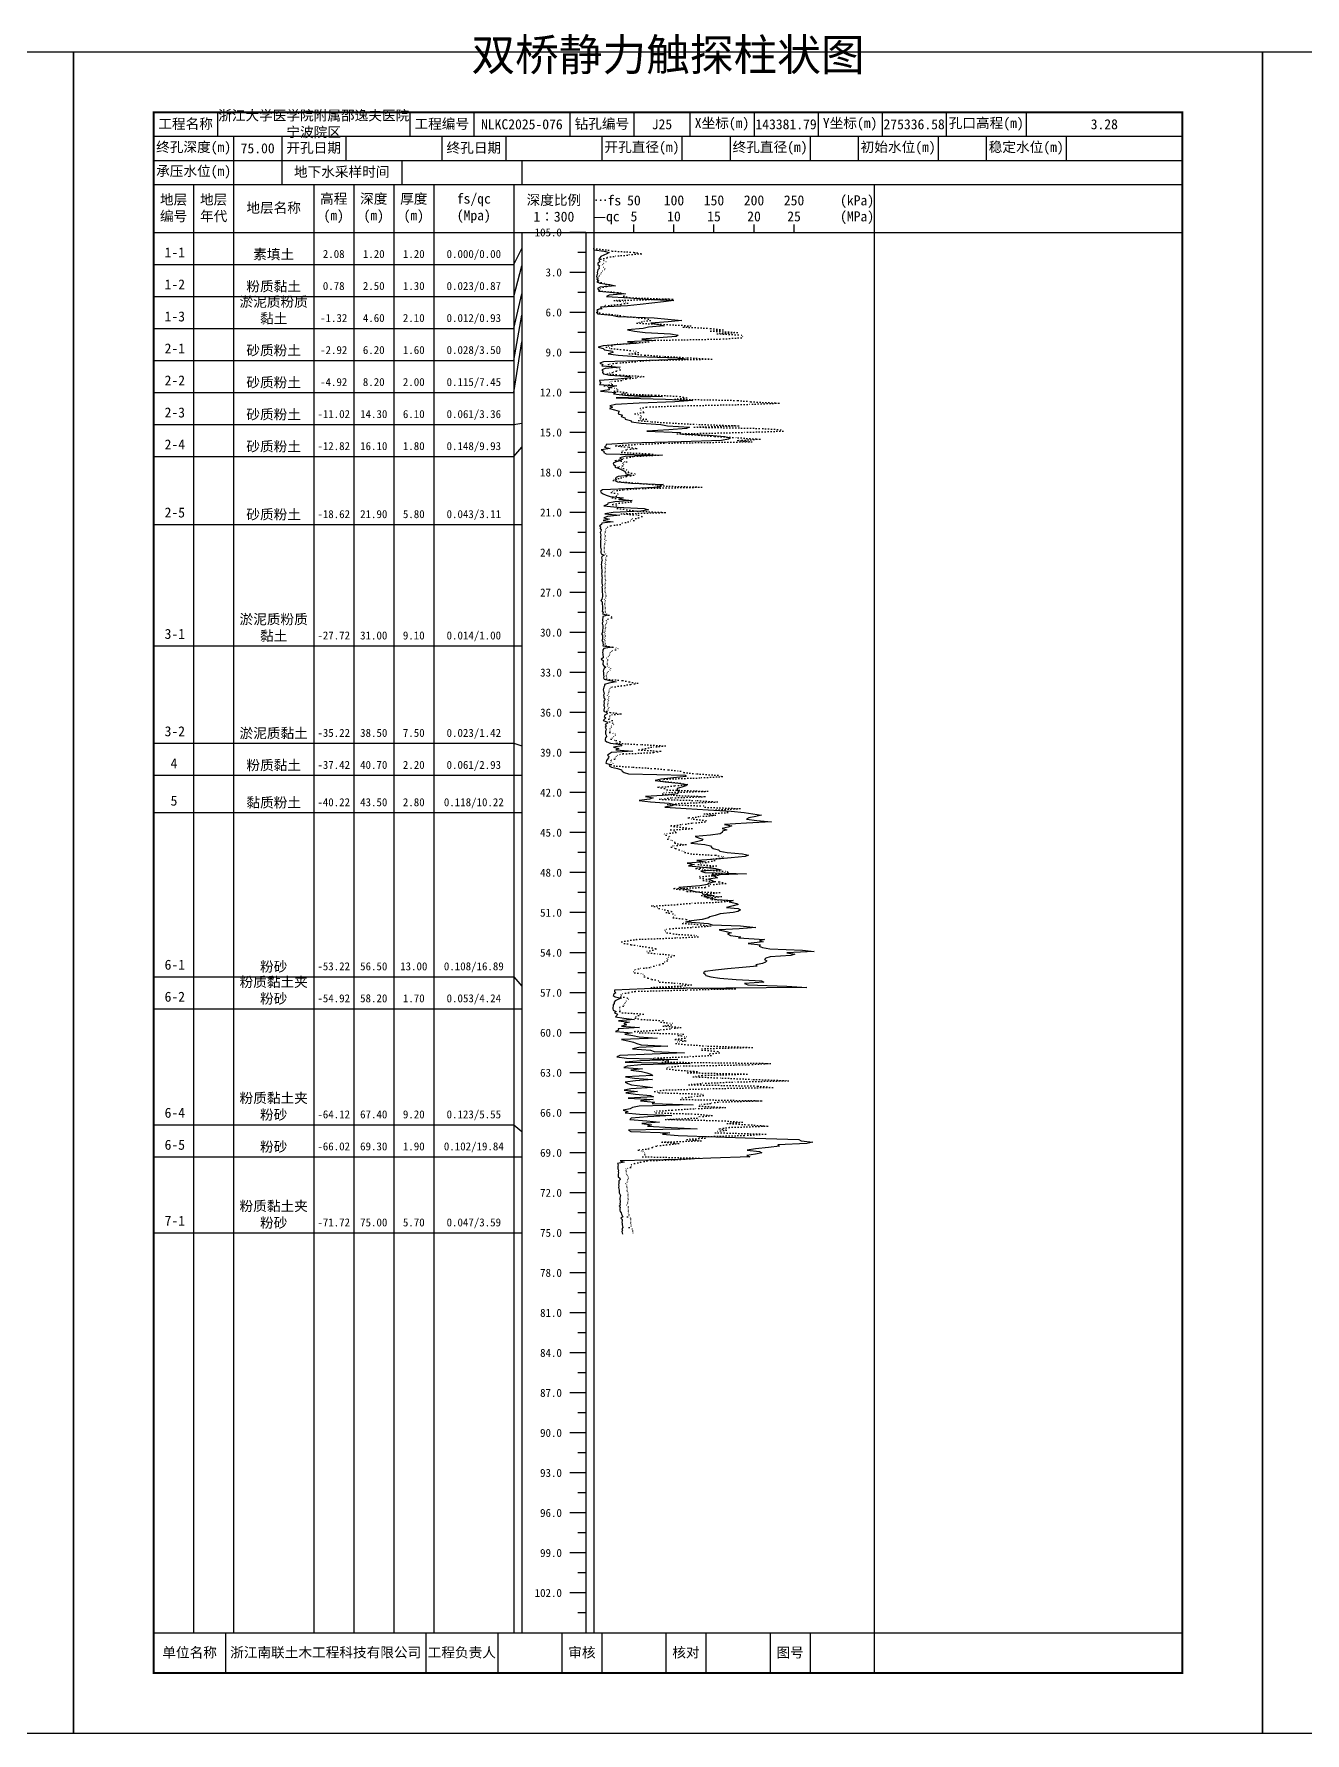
# Model space of a CAD drawing. Extents: x 297 to 65340, y 0 to 425.
# Drawn here: x 7415.1 to 7732.6, y 0 to 424.6 of the extents above; entities that cross this region are included whole.
import ezdxf
from ezdxf.enums import TextEntityAlignment as Align

# ---------------------------------------------------------------- set-up
doc = ezdxf.new("R2010")
doc.units = 0
doc.linetypes.add('DOT', pattern=[6.35, 0, -6.35])
doc.layers.add('FRAME', color=7, linetype='CONTINUOUS')
doc.layers.add('STRATUM', color=7, linetype='CONTINUOUS')
doc.styles.add('ST', font='')
doc.styles.get('ST').set_extended_font_data('SimSun')

msp = doc.modelspace()

# ---------------------------------------------------------------- linework, layer by layer
at = {"layer": 'FRAME', "color": 245, "linetype": 'Continuous'}
for points in [[(7128, 0), (7425, 0), (7425, 420), (7128, 420)], [(7425, 0), (7722, 0), (7722, 420), (7425, 420)], [(7722, 0), (8019, 0), (8019, 420), (7722, 420)]]:
    msp.add_lwpolyline(points, close=True, dxfattribs=at)
at = {"layer": 'FRAME', "linetype": 'Continuous', "const_width": 0.5}
msp.add_lwpolyline([(7445, 15), (7702, 15), (7702, 405), (7445, 405)], close=True, dxfattribs=at)
at = {"layer": 'FRAME', "color": 0, "linetype": 'Continuous'}
for points in [[(7461, 405), (7461, 399)], [(7509, 405), (7509, 399)], [(7525, 405), (7525, 399)], [(7549, 405), (7549, 399)], [(7565, 405), (7565, 399)], [(7579, 405), (7579, 399)], [(7595, 405), (7595, 399)], [(7611, 405), (7611, 399)], [(7627, 405), (7627, 399)], [(7643, 405), (7643, 399)], [(7663, 405), (7663, 399)], [(7702, 405), (7702, 399)], [(7445, 399), (7702, 399)], [(7465, 399), (7465, 393)], [(7477, 399), (7477, 393)], [(7493, 399), (7493, 393)], [(7517, 399), (7517, 393)], [(7533, 399), (7533, 393)], [(7557, 399), (7557, 393)], [(7577, 399), (7577, 393)], [(7589, 399), (7589, 393)], [(7609, 399), (7609, 393)], [(7621, 399), (7621, 393)], [(7641, 399), (7641, 393)], [(7653, 399), (7653, 393)], [(7673, 399), (7673, 393)], [(7702, 399), (7702, 393)], [(7445, 393), (7702, 393)], [(7465, 393), (7465, 387)], [(7477, 393), (7477, 387)], [(7507, 393), (7507, 387)], [(7537, 393), (7537, 387)], [(7445, 387), (7702, 387)], [(7455, 387), (7455, 25)], [(7465, 387), (7465, 25)], [(7485, 387), (7485, 25)], [(7495, 387), (7495, 25)], [(7505, 387), (7505, 25)], [(7515, 387), (7515, 25)], [(7535, 387), (7535, 25)], [(7555, 387), (7555, 25)], [(7625, 387), (7625, 25)], [(7445, 375), (7702, 375)], [(7537, 375), (7537, 25)], [(7553, 375), (7553, 25)], [(7565, 375), (7565, 377)], [(7575, 375), (7575, 377)], [(7585, 375), (7585, 377)], [(7595, 375), (7595, 377)], [(7605, 375), (7605, 377)], [(7445, 25), (7702, 25)], [(7463, 25), (7463, 15)], [(7513, 25), (7513, 15)], [(7531, 25), (7531, 15)], [(7547, 25), (7547, 15)], [(7557, 25), (7557, 15)], [(7573, 25), (7573, 15)], [(7583, 25), (7583, 15)], [(7599, 25), (7599, 15)], [(7609, 25), (7609, 15)], [(7625, 25), (7625, 15)]]:
    msp.add_lwpolyline(points, dxfattribs=at)
at = {"layer": 'STRATUM', "linetype": 'Continuous'}
for points in [[(7553, 375), (7549, 375)], [(7555, 374.33), (7555, 374), (7555, 373.67), (7555, 373.33), (7555, 373), (7555, 372.67), (7555, 372.33), (7555, 372), (7555, 371.67), (7555, 371.33), (7555, 371), (7555, 370.67), (7557.6, 370.33), (7558.84, 370), (7558.24, 369.67), (7557.46, 369.33), (7556.72, 369), (7556.46, 368.67), (7556.2, 368.33), (7556.3, 368), (7556.46, 367.67), (7556.02, 367.33), (7555.98, 367), (7556.4, 366.67), (7556.22, 366.33), (7556.3, 366), (7556, 365.67), (7555.9, 365.33), (7555.78, 365), (7555.88, 364.67), (7555.74, 364.33), (7555.68, 364), (7555.78, 363.67), (7555.72, 363.33), (7556, 363), (7555.72, 362.67), (7556.44, 362.33), (7558.96, 362), (7560.38, 361.67), (7556.56, 361.33), (7555.86, 361), (7556.12, 360.67), (7556.4, 360.33), (7559.78, 360), (7562.92, 359.67), (7558.8, 359.33), (7558.18, 359), (7563.86, 358.67), (7568.2, 358.33), (7574.94, 358), (7572.4, 357.67), (7569.46, 357.33), (7566.54, 357), (7563.38, 356.67), (7556.64, 356.33), (7556.86, 356), (7555.72, 355.67), (7555.86, 355.33), (7555.78, 355), (7555.86, 354.67), (7559.38, 354.33), (7560.98, 354), (7570.02, 353.67), (7573.5, 353.33), (7576.98, 353), (7573.56, 352.67), (7569.2, 352.33), (7571.22, 352), (7572.52, 351.67), (7568.64, 351.33), (7567.34, 351), (7563.4, 350.67), (7565.18, 350.33), (7567.82, 350), (7574.1, 349.67), (7576.08, 349.33), (7575.58, 349), (7571.24, 348.67), (7567, 348.33), (7570.28, 348), (7563.4, 347.67), (7566.18, 347.33), (7561.36, 347), (7557.34, 346.67), (7556.06, 346.33), (7557.32, 346), (7557.66, 345.67), (7559.64, 345.33), (7559.7, 345), (7558.56, 344.67), (7561.1, 344.33), (7565.76, 344), (7575.92, 343.67), (7578.32, 343.33), (7568.8, 343), (7557.4, 342.67), (7556.44, 342.33), (7557.2, 342), (7556.96, 341.67), (7561.52, 341.33), (7557.82, 341), (7556.94, 340.67), (7557.22, 340.33), (7557.12, 340), (7557.36, 339.67), (7558.98, 339.33), (7564.02, 339), (7564.26, 338.67), (7560.98, 338.33), (7556.38, 338), (7556.44, 337.67), (7556.74, 337.33), (7556.4, 337), (7560.74, 336.67), (7559.24, 336.33), (7558.72, 336), (7558.78, 335.67), (7556.68, 335.33), (7560.48, 335), (7559.86, 334.67), (7562.76, 334.33), (7572.14, 334), (7560.56, 333.67), (7572.88, 333.33), (7579.74, 333), (7575.24, 332.67), (7566.32, 332.33), (7560.42, 332), (7558.94, 331.67), (7559.68, 331.33), (7558.88, 331), (7560.16, 330.67), (7561.28, 330.33), (7561.12, 330), (7561.08, 329.67), (7562.18, 329.33), (7561.84, 329), (7562.7, 328.67), (7562.82, 328.33), (7564.14, 328), (7564.36, 327.67), (7566.82, 327.33), (7571.76, 327), (7573.42, 326.67), (7578.88, 326.33), (7578.14, 326), (7573.68, 325.67), (7568.22, 325.33), (7576.6, 325), (7576.5, 324.67), (7583.82, 324.33), (7587.7, 324), (7589.16, 323.67), (7588.62, 323.33), (7586.86, 323), (7576.78, 322.67), (7563.64, 322.33), (7558.1, 322), (7557.98, 321.67), (7557.66, 321.33), (7559.04, 321), (7556.84, 320.67), (7557.48, 320.33), (7557.52, 320), (7558.08, 319.67), (7572.1, 319.33), (7562.82, 319), (7561.46, 318.67), (7561.9, 318.33), (7561.76, 318), (7560.52, 317.67), (7559.84, 317.33), (7559.88, 317), (7560.42, 316.67), (7560.24, 316.33), (7561.32, 316), (7562, 315.67), (7562.64, 315.33), (7562.88, 315), (7562.98, 314.67), (7564.38, 314.33), (7561.02, 314), (7560.42, 313.67), (7560.58, 313.33), (7560.3, 313), (7560.88, 312.67), (7564.42, 312.33), (7572.3, 312), (7571.4, 311.67), (7571.62, 311.33), (7565.06, 311), (7557.16, 310.67), (7556.68, 310.33), (7556.84, 310), (7557.28, 309.67), (7558.06, 309.33), (7559.04, 309), (7562.32, 308.67), (7561.34, 308.33), (7564.54, 308), (7560.24, 307.67), (7558.52, 307.33), (7558.36, 307), (7557.46, 306.67), (7560.8, 306.33), (7567.56, 306), (7568.66, 305.67), (7566.7, 305.33), (7559.78, 305), (7557.74, 304.67), (7561.48, 304.33), (7558.38, 304), (7557.52, 303.67), (7558.9, 303.33), (7557.34, 303), (7559.78, 302.67), (7556.94, 302.33), (7556.86, 302), (7556.42, 301.67), (7556.62, 301.33), (7556.54, 301), (7556.84, 300.67), (7556.7, 300.33), (7556.56, 300), (7556.62, 299.67), (7556.74, 299.33), (7556.62, 299), (7556.62, 298.67), (7556.74, 298.33), (7556.66, 298), (7556.66, 297.67), (7556.62, 297.33), (7556.62, 297), (7556.66, 296.67), (7556.68, 296.33), (7556.7, 296), (7556.82, 295.67), (7556.76, 295.33), (7556.74, 295), (7556.8, 294.67), (7557.6, 294.33), (7556.96, 294), (7556.86, 293.67), (7556.96, 293.33), (7557.04, 293), (7556.9, 292.67), (7556.88, 292.33), (7556.82, 292), (7556.9, 291.67), (7556.88, 291.33), (7556.9, 291), (7556.96, 290.67), (7557, 290.33), (7557, 290), (7556.92, 289.67), (7556.96, 289.33), (7556.98, 289), (7557.08, 288.67), (7557, 288.33), (7557.02, 288), (7556.98, 287.67), (7557, 287.33), (7557.06, 287), (7557.12, 286.67), (7557, 286.33), (7557.06, 286), (7557.06, 285.67), (7557.1, 285.33), (7557.1, 285), (7557.16, 284.67), (7557.12, 284.33), (7557.12, 284), (7557.08, 283.67), (7557, 283.33), (7556.76, 283), (7557.04, 282.67), (7557.08, 282.33), (7557.1, 282), (7557.18, 281.67), (7557.12, 281.33), (7557.18, 281), (7557.18, 280.67), (7557.1, 280.33), (7557.32, 280), (7557.12, 279.67), (7558.38, 279.33), (7557.24, 279), (7557.26, 278.67), (7557.18, 278.33), (7557.12, 278), (7557.26, 277.67), (7557.08, 277.33), (7557.16, 277), (7557.22, 276.67), (7557.22, 276.33), (7557.24, 276), (7557.18, 275.67), (7557.16, 275.33), (7557.18, 275), (7556.92, 274.67), (7557.16, 274.33), (7557.14, 274), (7557.16, 273.67), (7557.18, 273.33), (7556.98, 273), (7557.22, 272.67), (7557.26, 272.33), (7557.34, 272), (7557.26, 271.67), (7559.56, 271.33), (7557.46, 271), (7557.22, 270.67), (7557.2, 270.33), (7557.16, 270), (7557.2, 269.67), (7557.24, 269.33), (7557.32, 269), (7557.28, 268.67), (7556.84, 268.33), (7557.3, 268), (7557.32, 267.67), (7557.26, 267.33), (7557.26, 267), (7557.5, 266.67), (7558, 266.33), (7557.6, 266), (7557.4, 265.67), (7557.34, 265.33), (7557.36, 265), (7557.36, 264.67), (7557.4, 264.33), (7557.46, 264), (7557.4, 263.67), (7557.58, 263.33), (7559, 263), (7560.54, 262.67), (7558.76, 262.33), (7557.68, 262), (7557.62, 261.67), (7557.52, 261.33), (7557.38, 261), (7557.34, 260.67), (7557.4, 260.33), (7557.52, 260), (7557.54, 259.67), (7557.38, 259.33), (7557.44, 259), (7557.44, 258.67), (7557.78, 258.33), (7557.56, 258), (7557.46, 257.67), (7557.58, 257.33), (7557.46, 257), (7557.5, 256.67), (7557.62, 256.33), (7557.56, 256), (7557.46, 255.67), (7557.52, 255.33), (7558.22, 255), (7558.3, 254.67), (7557.72, 254.33), (7557.56, 254), (7557.96, 253.67), (7557.64, 253.33), (7557.34, 253), (7558.24, 252.67), (7558.36, 252.33), (7557.8, 252), (7558.06, 251.67), (7557.78, 251.33), (7557.96, 251), (7558.04, 250.67), (7557.9, 250.33), (7557.88, 250), (7557.88, 249.67), (7558.08, 249.33), (7558.16, 249), (7557.88, 248.67), (7557.84, 248.33), (7557.84, 248), (7558.2, 247.67), (7559.12, 247.33), (7561.74, 247), (7562, 246.67), (7559.92, 246.33), (7561.22, 246), (7560.48, 245.67), (7564.7, 245.33), (7559.42, 245), (7558.86, 244.67), (7558.36, 244.33), (7558.7, 244), (7558.62, 243.67), (7558.36, 243.33), (7558.16, 243), (7558.04, 242.67), (7558.02, 242.33), (7559.04, 242), (7558.78, 241.67), (7559.38, 241.33), (7560.92, 241), (7561.88, 240.67), (7562.02, 240.33), (7562.58, 240), (7563.6, 239.67), (7577.8, 239.33), (7578.02, 239), (7574.92, 238.67), (7571.8, 238.33), (7570.28, 238), (7572.76, 237.67), (7576.12, 237.33), (7578.42, 237), (7577.94, 236.67), (7576.94, 236.33), (7575.84, 236), (7575.78, 235.67), (7576.22, 235.33), (7576.1, 235), (7575.84, 234.67), (7573.54, 234.33), (7567.88, 234), (7569.78, 233.67), (7568.88, 233.33), (7566.3, 233), (7569.12, 232.67), (7573.78, 232.33), (7575.28, 232), (7574.44, 231.67), (7572.68, 231.33), (7578.04, 231), (7583.52, 230.67), (7589.28, 230.33), (7592.54, 230), (7594.66, 229.67), (7596.88, 229.33), (7595.42, 229), (7593.72, 228.67), (7593.1, 228.33), (7595.7, 228), (7599.36, 227.67), (7593.1, 227.33), (7587.66, 227), (7589.44, 226.67), (7588.56, 226.33), (7587.08, 226), (7588.18, 225.67), (7587.16, 225.33), (7587.04, 225), (7586.52, 224.67), (7584.1, 224.33), (7580.28, 224), (7581.14, 223.67), (7582.18, 223.33), (7581.96, 223), (7580.66, 222.67), (7579.24, 222.33), (7582.7, 222), (7584.16, 221.67), (7584.4, 221.33), (7584.8, 221), (7586.16, 220.67), (7586.48, 220.33), (7588.3, 220), (7592.16, 219.67), (7593.6, 219.33), (7592.82, 219), (7589.26, 218.67), (7585.7, 218.33), (7580.68, 218), (7582.9, 217.67), (7578.26, 217.33), (7580.12, 217), (7578.66, 216.67), (7582.32, 216.33), (7585.42, 216), (7586.82, 215.67), (7581.7, 215.33), (7582.72, 215), (7593.16, 214.67), (7584.4, 214.33), (7585.34, 214), (7585.88, 213.67), (7583.62, 213.33), (7584.52, 213), (7585.1, 212.67), (7583.52, 212.33), (7583.36, 212), (7581.48, 211.67), (7576.2, 211.33), (7576.9, 211), (7578.74, 210.67), (7580.28, 210.33), (7582, 210), (7582.16, 209.67), (7585.08, 209.33), (7582.46, 209), (7584.02, 208.67), (7585.72, 208.33), (7589.78, 208), (7588.78, 207.67), (7590.72, 207.33), (7591.06, 207), (7589.82, 206.67), (7588.12, 206.33), (7591.02, 206), (7591.64, 205.67), (7590.94, 205.33), (7589.82, 205), (7586.52, 204.67), (7585.28, 204.33), (7583.92, 204), (7583.62, 203.67), (7582.06, 203.33), (7579.42, 203), (7578.26, 202.67), (7583.54, 202.33), (7584.58, 202), (7591.6, 201.67), (7595.46, 201.33), (7591.32, 201), (7586.26, 200.67), (7588.02, 200.33), (7589.3, 200), (7588.38, 199.67), (7589.12, 199.33), (7591.58, 199), (7591.08, 198.67), (7597.58, 198.33), (7596.34, 198), (7597.3, 197.67), (7593.52, 197.33), (7596.58, 197), (7596.32, 196.67), (7597.1, 196.33), (7598.94, 196), (7607.1, 195.67), (7610, 195.33), (7603.18, 195), (7605.18, 194.67), (7604.18, 194.33), (7599.06, 194), (7597.94, 193.67), (7597.58, 193.33), (7598.24, 193), (7597.88, 192.67), (7597.12, 192.33), (7595.42, 192), (7595.8, 191.67), (7592.1, 191.33), (7588.38, 191), (7585.36, 190.67), (7582.82, 190.33), (7582.34, 190), (7582.8, 189.67), (7582.96, 189.33), (7584.24, 189), (7586.48, 188.67), (7590.54, 188.33), (7596.86, 188), (7597.46, 187.67), (7592.6, 187.33), (7593.46, 187), (7603.22, 186.67), (7608.18, 186.33), (7567.6, 186), (7560.18, 185.67), (7560.16, 185.33), (7560.48, 185), (7560, 184.67), (7559.84, 184.33), (7560.32, 184), (7561.82, 183.67), (7560.96, 183.33), (7560.3, 183), (7560.06, 182.67), (7560.02, 182.33), (7559.82, 182), (7559.82, 181.67), (7559.76, 181.33), (7559.72, 181), (7559.8, 180.67), (7560.56, 180.33), (7560.18, 180), (7560.88, 179.67), (7560.76, 179.33), (7560.36, 179), (7562.44, 178.67), (7565.14, 178.33), (7561.14, 178), (7563.9, 177.67), (7562.44, 177.33), (7563.14, 177), (7561.9, 176.67), (7566.42, 176.33), (7561.02, 176), (7561.16, 175.67), (7560.4, 175.33), (7564.54, 175), (7562.76, 174.67), (7564.76, 174.33), (7566.34, 174), (7570.82, 173.67), (7561.86, 173.33), (7563.5, 173), (7564.86, 172.67), (7565.76, 172.33), (7566.84, 172), (7573.48, 171.67), (7566.22, 171.33), (7564.6, 171), (7569.12, 170.67), (7570.08, 170.33), (7577.62, 170), (7569.54, 169.67), (7561.46, 169.33), (7560.7, 169), (7563.12, 168.67), (7576, 168.33), (7566.64, 168), (7562.82, 167.67), (7579.02, 167.33), (7566.7, 167), (7563.32, 166.67), (7562.5, 166.33), (7567.1, 166), (7564.26, 165.67), (7566.9, 165.33), (7568.2, 165), (7569.18, 164.67), (7569.7, 164.33), (7562.9, 164), (7565.14, 163.67), (7569.64, 163.33), (7565.4, 163), (7562.8, 162.67), (7563.5, 162.33), (7564.36, 162), (7567.22, 161.67), (7569.62, 161.33), (7564.22, 161), (7562.56, 160.67), (7565.86, 160.33), (7562.98, 160), (7565.4, 159.67), (7569.12, 159.33), (7569.88, 159), (7563.58, 158.67), (7569.8, 158.33), (7566.62, 158), (7570.12, 157.67), (7569.54, 157.33), (7579.8, 157), (7566.34, 156.67), (7564.68, 156.33), (7564.06, 156), (7562.3, 155.67), (7563.48, 155.33), (7562.78, 155), (7566.4, 154.67), (7574.5, 154.33), (7568.48, 154), (7564.28, 153.67), (7563.98, 153.33), (7568.26, 153), (7571.36, 152.67), (7566.94, 152.33), (7569.36, 152), (7568.36, 151.67), (7574.3, 151.33), (7580.78, 151), (7563.66, 150.67), (7564.22, 150.33), (7573.96, 150), (7572.1, 149.67), (7576.06, 149.33), (7585.44, 149), (7595.18, 148.67), (7606.18, 148.33), (7606.74, 148), (7609.7, 147.67), (7608.2, 147.33), (7600.98, 147), (7601.36, 146.67), (7598.62, 146.33), (7595.34, 146), (7593.32, 145.67), (7596.38, 145.33), (7596.96, 145), (7595.38, 144.67), (7593.24, 144.33), (7593.96, 144), (7584.22, 143.67), (7576.06, 143.33), (7561.56, 143), (7562.52, 142.67), (7560.86, 142.33), (7561.1, 142), (7560.96, 141.67), (7560.96, 141.33), (7560.94, 141), (7561.14, 140.67), (7561.02, 140.33), (7561.18, 140), (7561.1, 139.67), (7561.06, 139.33), (7561.06, 139), (7561.46, 138.67), (7561.58, 138.33), (7561.22, 138), (7561.22, 137.67), (7561.24, 137.33), (7561.12, 137), (7561.24, 136.67), (7561.18, 136.33), (7561.24, 136), (7561.3, 135.67), (7561.28, 135.33), (7561.34, 135), (7561.5, 134.67), (7561.62, 134.33), (7561.52, 134), (7561.48, 133.67), (7561.46, 133.33), (7561.56, 133), (7561.58, 132.67), (7561.46, 132.33), (7561.56, 132), (7561.28, 131.67), (7561.54, 131.33), (7561.48, 131), (7561.5, 130.67), (7561.58, 130.33), (7561.8, 130), (7561.88, 129.67), (7562.06, 129.33), (7562.22, 129), (7561.74, 128.67), (7562.08, 128.33), (7562.02, 128), (7561.94, 127.67), (7562.04, 127.33), (7562.04, 127), (7562.14, 126.67), (7562.26, 126.33), (7561.94, 126), (7562.12, 125.67), (7561.98, 125.33), (7562.02, 125), (7562.18, 124.67)], [(7535, 367), (7537, 371)], [(7553, 370), (7551, 370)], [(7445, 367), (7455, 367)], [(7455, 367), (7465, 367)], [(7465, 367), (7485, 367)], [(7485, 367), (7495, 367)], [(7495, 367), (7505, 367)], [(7505, 367), (7515, 367)], [(7515, 367), (7535, 367)], [(7535, 359), (7537, 366.67)], [(7553, 365), (7549, 365)], [(7445, 359), (7455, 359)], [(7455, 359), (7465, 359)], [(7465, 359), (7485, 359)], [(7485, 359), (7495, 359)], [(7495, 359), (7505, 359)], [(7505, 359), (7515, 359)], [(7515, 359), (7535, 359)], [(7535, 351), (7537, 359.67)], [(7553, 360), (7551, 360)], [(7535, 343), (7537, 354.33)], [(7553, 355), (7549, 355)], [(7445, 351), (7455, 351)], [(7455, 351), (7465, 351)], [(7465, 351), (7485, 351)], [(7485, 351), (7495, 351)], [(7495, 351), (7505, 351)], [(7505, 351), (7515, 351)], [(7515, 351), (7535, 351)], [(7553, 350), (7551, 350)], [(7535, 335), (7537, 347.67)], [(7553, 345), (7549, 345)], [(7445, 343), (7455, 343)], [(7455, 343), (7465, 343)], [(7465, 343), (7485, 343)], [(7485, 343), (7495, 343)], [(7495, 343), (7505, 343)], [(7505, 343), (7515, 343)], [(7515, 343), (7535, 343)], [(7553, 340), (7551, 340)], [(7445, 335), (7455, 335)], [(7455, 335), (7465, 335)], [(7465, 335), (7485, 335)], [(7485, 335), (7495, 335)], [(7495, 335), (7505, 335)], [(7505, 335), (7515, 335)], [(7515, 335), (7535, 335)], [(7553, 335), (7549, 335)], [(7445, 327), (7455, 327)], [(7455, 327), (7465, 327)], [(7465, 327), (7485, 327)], [(7485, 327), (7495, 327)], [(7495, 327), (7505, 327)], [(7505, 327), (7515, 327)], [(7515, 327), (7535, 327)], [(7535, 327), (7537, 327.33)], [(7553, 330), (7551, 330)], [(7553, 325), (7549, 325)], [(7445, 319), (7455, 319)], [(7455, 319), (7465, 319)], [(7465, 319), (7485, 319)], [(7485, 319), (7495, 319)], [(7495, 319), (7505, 319)], [(7505, 319), (7515, 319)], [(7515, 319), (7535, 319)], [(7535, 319), (7537, 321.33)], [(7553, 320), (7551, 320)], [(7553, 315), (7549, 315)], [(7553, 310), (7551, 310)], [(7445, 302), (7455, 302)], [(7455, 302), (7465, 302)], [(7465, 302), (7485, 302)], [(7485, 302), (7495, 302)], [(7495, 302), (7505, 302)], [(7505, 302), (7515, 302)], [(7515, 302), (7535, 302)], [(7535, 302), (7537, 302)], [(7553, 305), (7549, 305)], [(7553, 300), (7551, 300)], [(7553, 295), (7549, 295)], [(7553, 290), (7551, 290)], [(7553, 285), (7549, 285)], [(7553, 280), (7551, 280)], [(7553, 275), (7549, 275)], [(7445, 271.67), (7455, 271.67)], [(7455, 271.67), (7465, 271.67)], [(7465, 271.67), (7485, 271.67)], [(7485, 271.67), (7495, 271.67)], [(7495, 271.67), (7505, 271.67)], [(7505, 271.67), (7515, 271.67)], [(7515, 271.67), (7535, 271.67)], [(7535, 271.67), (7537, 271.67)], [(7553, 270), (7551, 270)], [(7553, 265), (7549, 265)], [(7553, 260), (7551, 260)], [(7553, 255), (7549, 255)], [(7445, 247.33), (7455, 247.33)], [(7455, 247.33), (7465, 247.33)], [(7465, 247.33), (7485, 247.33)], [(7485, 247.33), (7495, 247.33)], [(7495, 247.33), (7505, 247.33)], [(7505, 247.33), (7515, 247.33)], [(7515, 247.33), (7535, 247.33)], [(7535, 247.33), (7537, 246.67)], [(7553, 250), (7551, 250)], [(7553, 245), (7549, 245)], [(7445, 239.33), (7455, 239.33)], [(7455, 239.33), (7465, 239.33)], [(7465, 239.33), (7485, 239.33)], [(7485, 239.33), (7495, 239.33)], [(7495, 239.33), (7505, 239.33)], [(7505, 239.33), (7515, 239.33)], [(7515, 239.33), (7535, 239.33)], [(7535, 239.33), (7537, 239.33)], [(7553, 240), (7551, 240)], [(7553, 235), (7549, 235)], [(7445, 230), (7455, 230)], [(7455, 230), (7465, 230)], [(7465, 230), (7485, 230)], [(7485, 230), (7495, 230)], [(7495, 230), (7505, 230)], [(7505, 230), (7515, 230)], [(7515, 230), (7535, 230)], [(7535, 230), (7537, 230)], [(7553, 230), (7551, 230)], [(7553, 225), (7549, 225)], [(7553, 220), (7551, 220)], [(7553, 215), (7549, 215)], [(7553, 210), (7551, 210)], [(7553, 205), (7549, 205)], [(7553, 200), (7551, 200)], [(7553, 195), (7549, 195)], [(7445, 189), (7455, 189)], [(7455, 189), (7465, 189)], [(7465, 189), (7485, 189)], [(7485, 189), (7495, 189)], [(7495, 189), (7505, 189)], [(7505, 189), (7515, 189)], [(7515, 189), (7535, 189)], [(7535, 189), (7537, 186.67)], [(7553, 190), (7551, 190)], [(7553, 185), (7549, 185)], [(7445, 181), (7455, 181)], [(7455, 181), (7465, 181)], [(7465, 181), (7485, 181)], [(7485, 181), (7495, 181)], [(7495, 181), (7505, 181)], [(7505, 181), (7515, 181)], [(7515, 181), (7535, 181)], [(7535, 181), (7537, 181)], [(7553, 180), (7551, 180)], [(7553, 175), (7549, 175)], [(7553, 170), (7551, 170)], [(7553, 165), (7549, 165)], [(7553, 160), (7551, 160)], [(7553, 155), (7549, 155)], [(7445, 152), (7455, 152)], [(7455, 152), (7465, 152)], [(7465, 152), (7485, 152)], [(7485, 152), (7495, 152)], [(7495, 152), (7505, 152)], [(7505, 152), (7515, 152)], [(7515, 152), (7535, 152)], [(7535, 152), (7537, 150.33)], [(7553, 150), (7551, 150)], [(7553, 145), (7549, 145)], [(7445, 144), (7455, 144)], [(7455, 144), (7465, 144)], [(7465, 144), (7485, 144)], [(7485, 144), (7495, 144)], [(7495, 144), (7505, 144)], [(7505, 144), (7515, 144)], [(7515, 144), (7535, 144)], [(7535, 144), (7537, 144)], [(7553, 140), (7551, 140)], [(7553, 135), (7549, 135)], [(7553, 130), (7551, 130)], [(7445, 125), (7455, 125)], [(7455, 125), (7465, 125)], [(7465, 125), (7485, 125)], [(7485, 125), (7495, 125)], [(7495, 125), (7505, 125)], [(7505, 125), (7515, 125)], [(7515, 125), (7535, 125)], [(7535, 125), (7537, 125)], [(7553, 125), (7549, 125)], [(7553, 120), (7551, 120)], [(7553, 115), (7549, 115)], [(7553, 110), (7551, 110)], [(7553, 105), (7549, 105)], [(7553, 100), (7551, 100)], [(7553, 95), (7549, 95)], [(7553, 90), (7551, 90)], [(7553, 85), (7549, 85)], [(7553, 80), (7551, 80)], [(7553, 75), (7549, 75)], [(7553, 70), (7551, 70)], [(7553, 65), (7549, 65)], [(7553, 60), (7551, 60)], [(7553, 55), (7549, 55)], [(7553, 50), (7551, 50)], [(7553, 45), (7549, 45)], [(7553, 40), (7551, 40)], [(7553, 35), (7549, 35)], [(7553, 30), (7551, 30)]]:
    msp.add_lwpolyline(points, dxfattribs=at)
at = {"layer": 'STRATUM', "linetype": 'DOT', "ltscale": 0.1}
msp.add_lwpolyline([(7555, 374.33), (7555, 374), (7555, 373.67), (7555, 373.33), (7555, 373), (7555, 372.67), (7555, 372.33), (7555, 372), (7555, 371.67), (7555, 371.33), (7555, 371), (7557.96, 370.67), (7559.68, 370.33), (7565.12, 370), (7566.78, 369.67), (7563.3, 369.33), (7559.9, 369), (7558.2, 368.67), (7556.74, 368.33), (7557.5, 368), (7558.04, 367.67), (7557.48, 367.33), (7557.2, 367), (7556.94, 366.67), (7557.38, 366.33), (7557.78, 366), (7557.66, 365.67), (7557.26, 365.33), (7556.86, 365), (7556.68, 364.67), (7556.36, 364.33), (7556.22, 364), (7556.12, 363.67), (7556.02, 363.33), (7556.16, 363), (7556.1, 362.67), (7557.56, 362.33), (7558.04, 362), (7558.8, 361.67), (7557.32, 361.33), (7556.64, 361), (7556.38, 360.67), (7556.34, 360.33), (7560.94, 360), (7562.9, 359.67), (7562.48, 359.33), (7562.46, 359), (7564.08, 358.67), (7574.6, 358.33), (7560.14, 358), (7562.88, 357.67), (7563.4, 357.33), (7561.62, 357), (7557.68, 356.67), (7557.5, 356.33), (7556.86, 356), (7556.2, 355.67), (7555.78, 355.33), (7555.7, 355), (7557.34, 354.67), (7560.86, 354.33), (7562.74, 354), (7566.24, 353.67), (7568.62, 353.33), (7569.06, 353), (7566.98, 352.67), (7565.82, 352.33), (7572.56, 352), (7579.16, 351.67), (7577.36, 351.33), (7584.24, 351), (7587.18, 350.67), (7584.24, 350.33), (7590.8, 350), (7585.88, 349.67), (7591.84, 349.33), (7592.2, 349), (7591.8, 348.67), (7586.48, 348.33), (7568.46, 348), (7568.64, 347.67), (7565.34, 347.33), (7560.22, 347), (7559.44, 346.67), (7558.14, 346.33), (7559.42, 346), (7562.6, 345.67), (7565.44, 345.33), (7566.04, 345), (7563.9, 344.67), (7567.84, 344.33), (7572.82, 344), (7578.46, 343.67), (7584.36, 343.33), (7568.06, 343), (7565.28, 342.67), (7560.52, 342.33), (7558.66, 342), (7559.5, 341.67), (7559.98, 341.33), (7561.3, 341), (7561.52, 340.67), (7560.56, 340.33), (7559.62, 340), (7558.38, 339.67), (7561.68, 339.33), (7567.4, 339), (7565.48, 338.67), (7562.98, 338.33), (7561.78, 338), (7558.96, 337.67), (7559.32, 337.33), (7559.56, 337), (7557.64, 336.67), (7558.7, 336.33), (7560.66, 336), (7560.92, 335.67), (7560.16, 335.33), (7563.14, 335), (7562.04, 334.67), (7570.48, 334.33), (7576.58, 334), (7578.16, 333.67), (7575.26, 333.33), (7591.02, 333), (7594.3, 332.67), (7601.2, 332.33), (7593.28, 332), (7577.14, 331.67), (7568.04, 331.33), (7566.52, 331), (7566.76, 330.67), (7567.32, 330.33), (7567.38, 330), (7565.3, 329.67), (7566.6, 329.33), (7566.88, 329), (7566.68, 328.67), (7568.06, 328.33), (7566.22, 328), (7569.54, 327.67), (7574.76, 327.33), (7581.34, 327), (7591.08, 326.67), (7580.14, 326.33), (7597.16, 326), (7601.72, 325.67), (7602.2, 325.33), (7591.92, 325), (7575.86, 324.67), (7581.26, 324.33), (7585.32, 324), (7591.04, 323.67), (7596.44, 323.33), (7590.96, 323), (7594.36, 322.67), (7572.48, 322.33), (7565.2, 322), (7560.46, 321.67), (7563.82, 321.33), (7565.62, 321), (7563.02, 320.67), (7562.02, 320.33), (7561.98, 320), (7568.9, 319.67), (7571.06, 319.33), (7564.74, 319), (7563.22, 318.67), (7562.06, 318.33), (7560.36, 318), (7563.18, 317.67), (7562.18, 317.33), (7562.5, 317), (7562.16, 316.67), (7561.08, 316.33), (7562.42, 316), (7563.16, 315.67), (7563.58, 315.33), (7563.68, 315), (7565.36, 314.67), (7564.86, 314.33), (7563.08, 314), (7561.84, 313.67), (7560.06, 313.33), (7559.88, 313), (7561.62, 312.67), (7566, 312.33), (7569.76, 312), (7570.98, 311.67), (7581.88, 311.33), (7566.32, 311), (7562.24, 310.67), (7559.62, 310.33), (7559.4, 310), (7561.02, 309.67), (7560.64, 309.33), (7560.58, 309), (7559.66, 308.67), (7561.42, 308.33), (7563.36, 308), (7564.34, 307.67), (7561.32, 307.33), (7559.76, 307), (7560.64, 306.67), (7561.24, 306.33), (7560.9, 306), (7563.26, 305.67), (7565.9, 305.33), (7572.78, 305), (7561.9, 304.67), (7566.18, 304.33), (7567, 304), (7566.16, 303.67), (7564.32, 303.33), (7564.96, 303), (7563.58, 302.67), (7562.08, 302.33), (7561.56, 302), (7559.18, 301.67), (7558.38, 301.33), (7558.08, 301), (7557.96, 300.67), (7557.8, 300.33), (7557.82, 300), (7557.66, 299.67), (7557.82, 299.33), (7557.82, 299), (7557.76, 298.67), (7557.62, 298.33), (7558.02, 298), (7557.78, 297.67), (7557.66, 297.33), (7557.64, 297), (7557.6, 296.67), (7557.56, 296.33), (7557.56, 296), (7557.58, 295.67), (7557.58, 295.33), (7557.6, 295), (7557.88, 294.67), (7558.14, 294.33), (7558.18, 294), (7557.88, 293.67), (7557.88, 293.33), (7558, 293), (7557.86, 292.67), (7557.76, 292.33), (7557.88, 292), (7557.82, 291.67), (7557.76, 291.33), (7557.82, 291), (7557.84, 290.67), (7557.82, 290.33), (7557.72, 290), (7557.74, 289.67), (7557.72, 289.33), (7557.72, 289), (7557.82, 288.67), (7557.82, 288.33), (7557.9, 288), (7557.78, 287.67), (7557.82, 287.33), (7557.78, 287), (7557.74, 286.67), (7557.8, 286.33), (7557.76, 286), (7557.72, 285.67), (7557.76, 285.33), (7557.82, 285), (7557.92, 284.67), (7557.94, 284.33), (7557.94, 284), (7557.94, 283.67), (7557.58, 283.33), (7557.88, 283), (7557.76, 282.67), (7557.64, 282.33), (7557.68, 282), (7557.7, 281.67), (7557.78, 281.33), (7557.82, 281), (7557.84, 280.67), (7557.82, 280.33), (7557.82, 280), (7558.14, 279.67), (7558.72, 279.33), (7559.44, 279), (7559.36, 278.67), (7558.5, 278.33), (7558.04, 278), (7558.12, 277.67), (7558.14, 277.33), (7557.96, 277), (7557.84, 276.67), (7557.88, 276.33), (7557.82, 276), (7557.82, 275.67), (7557.82, 275.33), (7557.58, 275), (7557.76, 274.67), (7557.82, 274.33), (7557.82, 274), (7557.82, 273.67), (7557.54, 273.33), (7557.76, 273), (7557.72, 272.67), (7557.82, 272.33), (7557.72, 272), (7558.04, 271.67), (7559.76, 271.33), (7561.06, 271), (7560.42, 270.67), (7559.36, 270.33), (7559.06, 270), (7558.92, 269.67), (7558.86, 269.33), (7558.68, 269), (7558.14, 268.67), (7558.38, 268.33), (7558.4, 268), (7558.34, 267.67), (7558.28, 267.33), (7558.32, 267), (7558.4, 266.67), (7558.7, 266.33), (7559.16, 266), (7559.1, 265.67), (7558.58, 265.33), (7558.42, 265), (7558.12, 264.67), (7558.1, 264.33), (7558.1, 264), (7558.14, 263.67), (7558.16, 263.33), (7562.22, 263), (7563.92, 262.67), (7565.86, 262.33), (7564.06, 262), (7561.8, 261.67), (7559.3, 261.33), (7559, 261), (7558.8, 260.67), (7558.8, 260.33), (7558.66, 260), (7558.62, 259.67), (7558.3, 259.33), (7558.7, 259), (7558.72, 258.67), (7558.48, 258.33), (7558.7, 258), (7558.44, 257.67), (7558.44, 257.33), (7558.44, 257), (7558.36, 256.67), (7558.78, 256.33), (7558.62, 256), (7558.54, 255.67), (7558.2, 255.33), (7559.14, 255), (7561.72, 254.67), (7559, 254.33), (7558.88, 254), (7558.9, 253.67), (7558.76, 253.33), (7559.56, 253), (7558.86, 252.67), (7559.74, 252.33), (7559.98, 252), (7559.34, 251.67), (7559.4, 251.33), (7558.94, 251), (7558.94, 250.67), (7558.94, 250.33), (7559, 250), (7560.34, 249.67), (7560.38, 249.33), (7559.96, 249), (7559.62, 248.67), (7559.32, 248.33), (7560.6, 248), (7561.58, 247.67), (7560.66, 247.33), (7567.04, 247), (7572.8, 246.67), (7569.34, 246.33), (7567.86, 246), (7566.26, 245.67), (7571.62, 245.33), (7569.78, 245), (7562.24, 244.67), (7560.9, 244.33), (7560.6, 244), (7560.34, 243.67), (7560.18, 243.33), (7559.14, 243), (7559.26, 242.67), (7559.82, 242.33), (7559.32, 242), (7560.02, 241.67), (7564.92, 241.33), (7570.34, 241), (7573.72, 240.67), (7576.64, 240.33), (7577.54, 240), (7580.84, 239.67), (7585.98, 239.33), (7587.06, 239), (7581.38, 238.67), (7571.3, 238.33), (7571.46, 238), (7573.58, 237.67), (7576.58, 237.33), (7578.32, 237), (7575.04, 236.67), (7571.06, 236.33), (7572.64, 236), (7573.32, 235.67), (7583.4, 235.33), (7572.54, 235), (7572.2, 234.67), (7574.94, 234.33), (7582.72, 234), (7574.18, 233.67), (7571.5, 233.33), (7580.88, 233), (7585.8, 232.67), (7576.94, 232.33), (7573.44, 232), (7582.34, 231.67), (7582.82, 231.33), (7591.44, 231), (7585.52, 230.67), (7588.36, 230.33), (7588.4, 230), (7582.64, 229.67), (7585.3, 229.33), (7581.16, 229), (7578.66, 228.67), (7579.98, 228.33), (7583.16, 228), (7582.72, 227.67), (7579.4, 227.33), (7576.62, 227), (7574.34, 226.67), (7576.56, 226.33), (7579.44, 226), (7574.24, 225.67), (7575.28, 225.33), (7575.48, 225), (7572.58, 224.67), (7573.04, 224.33), (7573.96, 224), (7573.68, 223.67), (7573.48, 223.33), (7574.56, 223), (7575.14, 222.67), (7575.26, 222.33), (7577.98, 222), (7574.68, 221.67), (7574.4, 221.33), (7575.48, 221), (7576.28, 220.67), (7577.48, 220.33), (7577.8, 220), (7579.26, 219.67), (7585.42, 219.33), (7587.36, 219), (7587.12, 218.67), (7584.28, 218.33), (7585.16, 218), (7583.66, 217.67), (7581.72, 217.33), (7581.1, 217), (7585.56, 216.67), (7583.04, 216.33), (7580.56, 216), (7582.74, 215.67), (7588.32, 215.33), (7588.46, 215), (7584.7, 214.67), (7585.96, 214.33), (7581.36, 214), (7581.56, 213.67), (7583.1, 213.33), (7582.4, 213), (7586.38, 212.67), (7587.88, 212.33), (7584.08, 212), (7583.68, 211.67), (7582.68, 211.33), (7575.02, 211), (7577.36, 210.67), (7578.38, 210.33), (7586.38, 210), (7583.2, 209.67), (7581.96, 209.33), (7586.76, 209), (7583.38, 208.67), (7584.58, 208.33), (7589.12, 208), (7586.9, 207.67), (7578.94, 207.33), (7575.86, 207), (7569.44, 206.67), (7570.88, 206.33), (7571.32, 206), (7572.74, 205.67), (7574.38, 205.33), (7573.1, 205), (7574.82, 204.67), (7575.3, 204.33), (7574.82, 204), (7574.92, 203.67), (7578.12, 203.33), (7578.98, 203), (7578.08, 202.67), (7577.22, 202.33), (7581.7, 202), (7584.16, 201.67), (7579.22, 201.33), (7573.96, 201), (7572.68, 200.67), (7572.82, 200.33), (7573.3, 200), (7574.86, 199.67), (7580.64, 199.33), (7580.98, 199), (7575.26, 198.67), (7565.66, 198.33), (7563.44, 198), (7561.98, 197.67), (7562.64, 197.33), (7564.4, 197), (7566.52, 196.67), (7568.82, 196.33), (7570.46, 196), (7569.7, 195.67), (7568.24, 195.33), (7568.66, 195), (7571.54, 194.67), (7575.06, 194.33), (7574.32, 194), (7573.24, 193.67), (7573.4, 193.33), (7573.34, 193), (7572.62, 192.67), (7572.26, 192.33), (7571.38, 192), (7569.98, 191.67), (7568.9, 191.33), (7566.14, 191), (7565.2, 190.67), (7564.82, 190.33), (7565.24, 190), (7567.22, 189.67), (7567.54, 189.33), (7567.6, 189), (7568.52, 188.67), (7569.58, 188.33), (7571.14, 188), (7571.5, 187.67), (7576.52, 187.33), (7579.28, 187), (7576.66, 186.67), (7569.36, 186.33), (7590.26, 186), (7578, 185.67), (7565.24, 185.33), (7563.6, 185), (7561.72, 184.67), (7561.8, 184.33), (7561.76, 184), (7563.42, 183.67), (7563.7, 183.33), (7563.12, 183), (7562.9, 182.67), (7562.66, 182.33), (7562.52, 182), (7562.28, 181.67), (7561.42, 181.33), (7561.36, 181), (7561.5, 180.67), (7561.44, 180.33), (7562.16, 180), (7567.3, 179.67), (7566.16, 179.33), (7565.44, 179), (7565.38, 178.67), (7566.88, 178.33), (7572.36, 178), (7571.78, 177.67), (7574.66, 177.33), (7574.3, 177), (7572.38, 176.67), (7576.64, 176.33), (7573.96, 176), (7571.18, 175.67), (7565.2, 175.33), (7566.44, 175), (7577.28, 174.67), (7576.16, 174.33), (7578.14, 174), (7577.7, 173.67), (7575.38, 173.33), (7577.9, 173), (7575.96, 172.67), (7575.52, 172.33), (7578.54, 172), (7583.58, 171.67), (7594.52, 171.33), (7581.92, 171), (7582.08, 170.67), (7586.04, 170.33), (7586.28, 170), (7583.76, 169.67), (7584.24, 169.33), (7578.42, 169), (7569.9, 168.67), (7570.1, 168.33), (7573.58, 168), (7572.12, 167.67), (7599.02, 167.33), (7593.6, 167), (7576.02, 166.67), (7573.32, 166.33), (7573.24, 166), (7575.48, 165.67), (7580.74, 165.33), (7578.48, 165), (7593.2, 164.67), (7581.94, 164.33), (7579.9, 164), (7587.12, 163.67), (7594.92, 163.33), (7603.52, 163), (7589.58, 162.67), (7581.62, 162.33), (7578.76, 162), (7596, 161.67), (7599.58, 161.33), (7583.44, 161), (7572.36, 160.67), (7570.22, 160.33), (7571.38, 160), (7582.24, 159.67), (7582.3, 159.33), (7579.4, 159), (7577.08, 158.67), (7576.68, 158.33), (7596.84, 158), (7585.94, 157.67), (7584.08, 157.33), (7581.4, 157), (7581.4, 156.67), (7587.82, 156.33), (7579.88, 156), (7574.44, 155.67), (7570.12, 155.33), (7570.58, 155), (7580.3, 154.67), (7584.48, 154.33), (7581.32, 154), (7580.74, 153.67), (7572.96, 153.33), (7587.04, 153), (7592.02, 152.67), (7588.34, 152.33), (7593.68, 152), (7598.38, 151.67), (7588.8, 151.33), (7586.4, 151), (7588.06, 150.67), (7585.88, 150.33), (7585.34, 150), (7597.86, 149.67), (7592.46, 149.33), (7581.36, 149), (7582.68, 148.67), (7578.3, 148.33), (7581.68, 148), (7572.02, 147.67), (7576.14, 147.33), (7573.1, 147), (7570.54, 146.67), (7569.52, 146.33), (7568.66, 146), (7566.1, 145.67), (7567.24, 145.33), (7567.7, 145), (7567.6, 144.67), (7567.82, 144.33), (7567.2, 144), (7581.18, 143.67), (7576.56, 143.33), (7568.26, 143), (7566.68, 142.67), (7565.1, 142.33), (7564.4, 142), (7564.2, 141.67), (7564.16, 141.33), (7563.02, 141), (7562.98, 140.67), (7563.02, 140.33), (7563.04, 140), (7563.12, 139.67), (7563.32, 139.33), (7563.56, 139), (7563.66, 138.67), (7563.4, 138.33), (7563.44, 138), (7563.28, 137.67), (7562.88, 137.33), (7563.14, 137), (7563.16, 136.67), (7563.2, 136.33), (7563.3, 136), (7563.24, 135.67), (7563.28, 135.33), (7563.5, 135), (7563.48, 134.67), (7563.52, 134.33), (7563.5, 134), (7563.5, 133.67), (7563.54, 133.33), (7563.5, 133), (7563.42, 132.67), (7563.48, 132.33), (7563.12, 132), (7563.58, 131.67), (7563.58, 131.33), (7563.54, 131), (7563.6, 130.67), (7563.58, 130.33), (7563.58, 130), (7563.7, 129.67), (7563.82, 129.33), (7563.38, 129), (7564.16, 128.67), (7564.14, 128.33), (7564.16, 128), (7564.16, 127.67), (7564.16, 127.33), (7564.3, 127), (7564.32, 126.67), (7563.84, 126.33), (7564.58, 126), (7564.6, 125.67), (7564.64, 125.33), (7564.72, 125), (7564.72, 124.67)], dxfattribs=at)

# ---------------------------------------------------------------- texts
at = {"layer": 'FRAME', "style": 'ST'}
msp.add_text('双桥静力触探柱状图', height=8, dxfattribs=at).set_placement((7573.5, 413), align=Align.BOTTOM_CENTER)
for s, p in [('…fs', (7555, 383)), ('—qc', (7555, 379))]:
    msp.add_text(s, height=2.5, dxfattribs=at).set_placement(p, align=Align.MIDDLE_LEFT)
for s, p in [('50', (7565, 383)), ('100', (7575, 383)), ('150', (7585, 383)), ('200', (7595, 383)), ('250', (7605, 383)), ('5', (7565, 379)), ('10', (7575, 379)), ('15', (7585, 379)), ('20', (7595, 379)), ('25', (7605, 379))]:
    msp.add_text(s, height=2.5, dxfattribs=at).set_placement(p, align=Align.MIDDLE_CENTER)
for s, p in [('(kPa)', (7625, 383)), ('(MPa)', (7625, 379))]:
    msp.add_text(s, height=2.5, dxfattribs=at).set_placement(p, align=Align.MIDDLE_RIGHT)
at = {"layer": 'FRAME', "char_height": 2.5, "attachment_point": 5, "style": 'ST'}
for s, insert, width in [('工程名称', (7453, 402), 16), ('浙江大学医学院附属邵逸夫医院宁波院区', (7485, 402), 48), ('工程编号', (7517, 402), 16), ('钻孔编号', (7557, 402), 16), ('X坐标(m)', (7587, 402), 16), ('Y坐标(m)', (7619, 402), 16), ('孔口高程(m)', (7653, 402), 20), ('NLKC2025-076', (7537, 402), 24), ('J25', (7572, 402), 14), ('143381.79', (7603, 402), 16), ('275336.58', (7635, 402), 16), ('3.28', (7682.5, 402), 39), ('终孔深度(m)', (7455, 396), 20), ('75.00', (7471, 396), 12), ('开孔日期', (7485, 396), 16), ('终孔日期', (7525, 396), 16), ('开孔直径(m)', (7567, 396), 20), ('终孔直径(m)', (7599, 396), 20), ('初始水位(m)', (7631, 396), 20), ('稳定水位(m)', (7663, 396), 20), ('承压水位(m)', (7455, 390), 20), ('地下水采样时间', (7492, 390), 30), ('地层编号', (7450, 381), 10), ('地层年代', (7460, 381), 10), ('地层名称', (7475, 381), 20), ('高程\\P(m)', (7490, 381), 10), ('深度\\P(m)', (7500, 381), 10), ('厚度\\P(m)', (7510, 381), 10), ('fs/qc\\P(Mpa)', (7525, 381), 20), ('深度比例\\P1∶300', (7545, 381), 20), ('单位名称', (7454, 20), 18), ('浙江南联土木工程科技有限公司', (7488, 20), 50), ('工程负责人', (7522, 20), 18), ('审核', (7552, 20), 10), ('核对', (7578, 20), 10), ('图号', (7604, 20), 10)]:
    msp.add_mtext(s, dxfattribs=dict(at, insert=insert, width=width))
at = {"layer": 'STRATUM', "style": 'ST'}
for s, p in [('105.0', (7547, 375)), ('3.0', (7547, 365)), ('6.0', (7547, 355)), ('9.0', (7547, 345)), ('12.0', (7547, 335)), ('15.0', (7547, 325)), ('18.0', (7547, 315)), ('21.0', (7547, 305)), ('24.0', (7547, 295)), ('27.0', (7547, 285)), ('30.0', (7547, 275)), ('33.0', (7547, 265)), ('36.0', (7547, 255)), ('39.0', (7547, 245)), ('42.0', (7547, 235)), ('45.0', (7547, 225)), ('48.0', (7547, 215)), ('51.0', (7547, 205)), ('54.0', (7547, 195)), ('57.0', (7547, 185)), ('60.0', (7547, 175)), ('63.0', (7547, 165)), ('66.0', (7547, 155)), ('69.0', (7547, 145)), ('72.0', (7547, 135)), ('75.0', (7547, 125)), ('78.0', (7547, 115)), ('81.0', (7547, 105)), ('84.0', (7547, 95)), ('87.0', (7547, 85)), ('90.0', (7547, 75)), ('93.0', (7547, 65)), ('96.0', (7547, 55)), ('99.0', (7547, 45)), ('102.0', (7547, 35))]:
    msp.add_text(s, height=2, dxfattribs=at).set_placement(p, align=Align.MIDDLE_RIGHT)
for s, p in [('1-1', (7447.75, 370)), ('1-2', (7447.75, 362)), ('1-3', (7447.75, 354)), ('2-1', (7447.75, 346)), ('2-2', (7447.75, 338)), ('2-3', (7447.75, 330)), ('2-4', (7447.75, 322)), ('2-5', (7447.75, 305)), ('3-1', (7447.75, 274.67)), ('3-2', (7447.75, 250.33)), ('4', (7449.25, 242.33)), ('5', (7449.25, 233)), ('6-1', (7447.75, 192)), ('6-2', (7447.75, 184)), ('6-4', (7447.75, 155)), ('6-5', (7447.75, 147)), ('7-1', (7447.75, 128))]:
    msp.add_text(s, height=2.5, dxfattribs=at).set_placement(p, align=Align.MIDDLE_LEFT)
for s, p in [('2.08', (7490, 368)), ('1.20', (7500, 368)), ('1.20', (7510, 368)), ('0.000/0.00', (7525, 368)), ('0.78', (7490, 360)), ('2.50', (7500, 360)), ('1.30', (7510, 360)), ('0.023/0.87', (7525, 360)), ('-1.32', (7490, 352)), ('4.60', (7500, 352)), ('2.10', (7510, 352)), ('0.012/0.93', (7525, 352)), ('-2.92', (7490, 344)), ('6.20', (7500, 344)), ('1.60', (7510, 344)), ('0.028/3.50', (7525, 344)), ('-4.92', (7490, 336)), ('8.20', (7500, 336)), ('2.00', (7510, 336)), ('0.115/7.45', (7525, 336)), ('-11.02', (7490, 328)), ('14.30', (7500, 328)), ('6.10', (7510, 328)), ('0.061/3.36', (7525, 328)), ('0.148/9.93', (7525, 320)), ('-12.82', (7490, 320)), ('16.10', (7500, 320)), ('1.80', (7510, 320)), ('0.043/3.11', (7525, 303)), ('-18.62', (7490, 303)), ('21.90', (7500, 303)), ('5.80', (7510, 303)), ('-27.72', (7490, 272.67)), ('31.00', (7500, 272.67)), ('9.10', (7510, 272.67)), ('0.014/1.00', (7525, 272.67)), ('-35.22', (7490, 248.33)), ('38.50', (7500, 248.33)), ('7.50', (7510, 248.33)), ('0.023/1.42', (7525, 248.33)), ('-37.42', (7490, 240.33)), ('40.70', (7500, 240.33)), ('2.20', (7510, 240.33)), ('0.061/2.93', (7525, 240.33)), ('-40.22', (7490, 231)), ('43.50', (7500, 231)), ('2.80', (7510, 231)), ('0.118/10.22', (7525, 231)), ('-53.22', (7490, 190)), ('56.50', (7500, 190)), ('13.00', (7510, 190)), ('0.108/16.89', (7525, 190)), ('-54.92', (7490, 182)), ('58.20', (7500, 182)), ('1.70', (7510, 182)), ('0.053/4.24', (7525, 182)), ('-64.12', (7490, 153)), ('67.40', (7500, 153)), ('9.20', (7510, 153)), ('0.123/5.55', (7525, 153)), ('-66.02', (7490, 145)), ('69.30', (7500, 145)), ('1.90', (7510, 145)), ('0.102/19.84', (7525, 145)), ('-71.72', (7490, 126)), ('75.00', (7500, 126)), ('5.70', (7510, 126)), ('0.047/3.59', (7525, 126))]:
    msp.add_text(s, height=2, dxfattribs=at).set_placement(p, align=Align.BOTTOM_CENTER)
at = {"layer": 'STRATUM', "char_height": 2.5, "width": 20, "attachment_point": 8, "style": 'ST'}
for s, insert in [('素填土', (7475, 368)), ('粉质黏土', (7475, 360)), ('淤泥质粉质黏土', (7475, 352)), ('砂质粉土', (7475, 344)), ('砂质粉土', (7475, 336)), ('砂质粉土', (7475, 328)), ('砂质粉土', (7475, 320)), ('砂质粉土', (7475, 303)), ('淤泥质粉质黏土', (7475, 272.67)), ('淤泥质黏土', (7475, 248.33)), ('粉质黏土', (7475, 240.33)), ('黏质粉土', (7475, 231)), ('粉砂', (7475, 190)), ('粉质黏土夹粉砂', (7475, 182)), ('粉质黏土夹粉砂', (7475, 153)), ('粉砂', (7475, 145)), ('粉质黏土夹粉砂', (7475, 126))]:
    msp.add_mtext(s, dxfattribs=dict(at, insert=insert))

doc.saveas('drawing.dxf')
